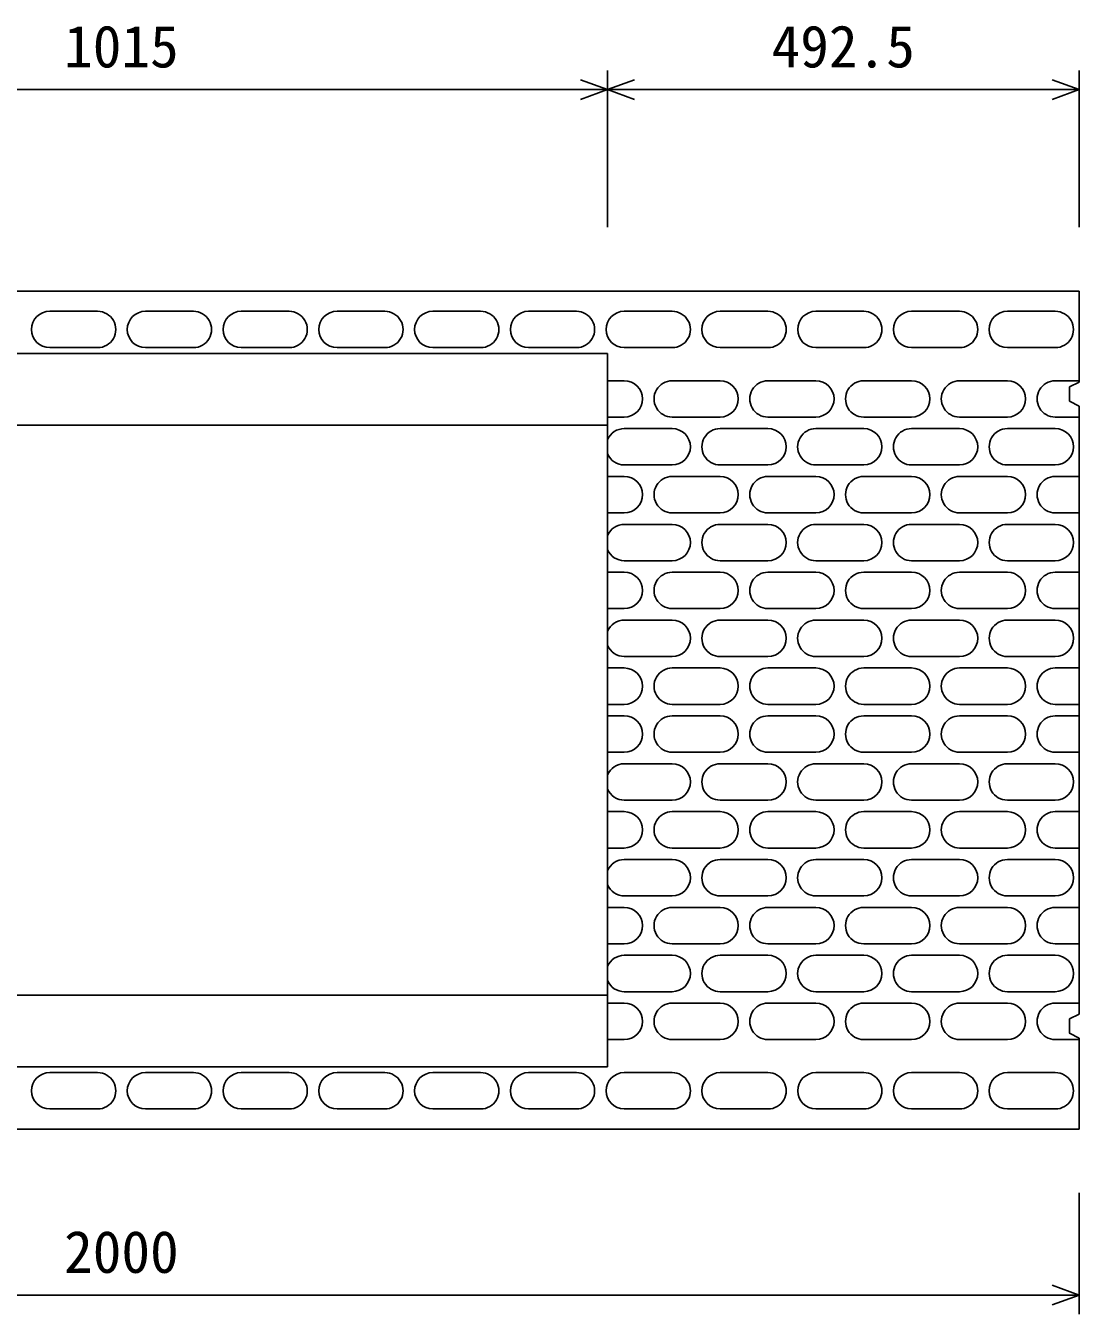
# Model space of a CAD drawing. Units: millimetres, scale not verified. Extents: x -16800 to 16800, y -5940 to 5940.
# Drawn here: x -8854 to -7754, y 2594 to 3939 of the extents above; entities that cross this region are included whole.
import ezdxf
from ezdxf.enums import TextEntityAlignment as Align

# ---------------------------------------------------------------- set-up
doc = ezdxf.new("R2010")
doc.units = ezdxf.units.MM
doc.header["$LTSCALE"] = 20
for name, color, linetype, lineweight in [('0-0_DIM', 7, 'Continuous', 25), ('0-2_HATCH', 6, 'Continuous', 25), ('0-5_OUTLINE', 3, 'Continuous', 25)]:
    doc.layers.add(name, color=color, linetype=linetype, lineweight=lineweight)
doc.styles.add('ＭＳ ゴシック', font='')
doc.styles.get('ＭＳ ゴシック').set_extended_font_data('MS Gothic')

msp = doc.modelspace()

# ---------------------------------------------------------------- linework, layer by layer
at = {"layer": '0-0_DIM'}
for p, q in [((-8246.33, 3892.7), (-8246.33, 3728.94)), ((-7753.82, 3892.7), (-7753.82, 3728.94)), ((-8274.52, 3882.96), (-8246.33, 3872.7)), ((-8246.33, 3872.7), (-8218.14, 3882.96)), ((-7782.02, 3882.96), (-7753.82, 3872.7)), ((-8246.33, 3872.7), (-9261.32, 3872.7)), ((-8246.33, 3872.7), (-8274.52, 3862.44)), ((-8246.33, 3872.7), (-7753.82, 3872.7)), ((-8218.14, 3862.44), (-8246.33, 3872.7)), ((-7753.82, 3872.7), (-7782.02, 3862.44)), ((-7753.82, 2593.94), (-7753.82, 2720.61)), ((-7782.02, 2624.2), (-7753.82, 2613.94)), ((-9753.83, 2613.94), (-7753.82, 2613.94)), ((-7753.82, 2613.94), (-7782.02, 2603.68))]:
    msp.add_line(p, q, dxfattribs=at)
at = {"layer": '0-2_HATCH'}
for p, q in [((-8778.83, 3641.27), (-8828.82, 3641.27)), ((-8678.83, 3641.27), (-8728.82, 3641.27)), ((-8578.83, 3641.27), (-8628.82, 3641.27)), ((-8478.83, 3641.27), (-8528.82, 3641.27)), ((-8378.83, 3641.27), (-8428.82, 3641.27)), ((-8278.83, 3641.27), (-8328.82, 3641.27)), ((-8178.83, 3641.27), (-8228.82, 3641.27)), ((-8078.83, 3641.27), (-8128.82, 3641.27)), ((-7978.83, 3641.27), (-8028.82, 3641.27)), ((-7878.83, 3641.27), (-7928.82, 3641.27)), ((-7778.83, 3641.27), (-7828.82, 3641.27)), ((-8828.82, 3603.27), (-8778.83, 3603.27)), ((-8728.82, 3603.27), (-8678.83, 3603.27)), ((-8628.82, 3603.27), (-8578.83, 3603.27)), ((-8528.82, 3603.27), (-8478.83, 3603.27)), ((-8428.82, 3603.27), (-8378.83, 3603.27)), ((-8328.82, 3603.27), (-8278.83, 3603.27)), ((-8228.82, 3603.27), (-8178.83, 3603.27)), ((-8128.82, 3603.27), (-8078.83, 3603.27)), ((-8028.82, 3603.27), (-7978.83, 3603.27)), ((-7928.82, 3603.27), (-7878.83, 3603.27)), ((-7828.82, 3603.27), (-7778.83, 3603.27)), ((-8246.33, 3568.77), (-8228.83, 3568.77)), ((-8178.83, 3568.77), (-8128.83, 3568.77)), ((-8078.83, 3568.77), (-8028.83, 3568.77)), ((-7978.83, 3568.77), (-7928.83, 3568.77)), ((-7878.83, 3568.77), (-7828.83, 3568.77)), ((-7778.83, 3568.77), (-7753.83, 3568.77)), ((-8228.83, 3530.77), (-8246.33, 3530.77)), ((-8128.83, 3530.77), (-8178.83, 3530.77)), ((-8028.83, 3530.77), (-8078.83, 3530.77)), ((-7928.83, 3530.77), (-7978.83, 3530.77)), ((-7828.83, 3530.77), (-7878.83, 3530.77)), ((-7753.83, 3530.77), (-7778.83, 3530.77)), ((-8228.83, 3518.77), (-8178.83, 3518.77)), ((-8128.83, 3518.77), (-8078.83, 3518.77)), ((-8028.83, 3518.77), (-7978.83, 3518.77)), ((-7928.83, 3518.77), (-7878.83, 3518.77)), ((-7828.83, 3518.77), (-7778.83, 3518.77)), ((-8178.83, 3480.77), (-8228.83, 3480.77)), ((-8078.83, 3480.77), (-8128.83, 3480.77)), ((-7978.83, 3480.77), (-8028.83, 3480.77)), ((-7878.83, 3480.77), (-7928.83, 3480.77)), ((-7778.83, 3480.77), (-7828.83, 3480.77)), ((-8246.33, 3468.77), (-8228.83, 3468.77)), ((-8178.83, 3468.77), (-8128.83, 3468.77)), ((-8078.83, 3468.77), (-8028.83, 3468.77)), ((-7978.83, 3468.77), (-7928.83, 3468.77)), ((-7878.83, 3468.77), (-7828.83, 3468.77)), ((-7778.83, 3468.77), (-7753.83, 3468.77)), ((-8228.83, 3430.77), (-8246.33, 3430.77)), ((-8228.83, 3418.77), (-8178.83, 3418.77)), ((-8128.83, 3430.77), (-8178.83, 3430.77)), ((-8128.83, 3418.77), (-8078.83, 3418.77)), ((-8028.83, 3430.77), (-8078.83, 3430.77)), ((-8028.83, 3418.77), (-7978.83, 3418.77)), ((-7928.83, 3430.77), (-7978.83, 3430.77)), ((-7928.83, 3418.77), (-7878.83, 3418.77)), ((-7828.83, 3430.77), (-7878.83, 3430.77)), ((-7828.83, 3418.77), (-7778.83, 3418.77)), ((-7753.83, 3430.77), (-7778.83, 3430.77)), ((-8178.83, 3380.77), (-8228.83, 3380.77)), ((-8078.83, 3380.77), (-8128.83, 3380.77)), ((-7978.83, 3380.77), (-8028.83, 3380.77)), ((-7878.83, 3380.77), (-7928.83, 3380.77)), ((-7778.83, 3380.77), (-7828.83, 3380.77)), ((-8246.33, 3368.77), (-8228.83, 3368.77)), ((-8178.83, 3368.77), (-8128.83, 3368.77)), ((-8078.83, 3368.77), (-8028.83, 3368.77)), ((-7978.83, 3368.77), (-7928.83, 3368.77)), ((-7878.83, 3368.77), (-7828.83, 3368.77)), ((-7778.83, 3368.77), (-7753.83, 3368.77)), ((-8228.83, 3330.77), (-8246.33, 3330.77)), ((-8128.83, 3330.77), (-8178.83, 3330.77)), ((-8028.83, 3330.77), (-8078.83, 3330.77)), ((-7928.83, 3330.77), (-7978.83, 3330.77)), ((-7828.83, 3330.77), (-7878.83, 3330.77)), ((-7753.83, 3330.77), (-7778.83, 3330.77)), ((-8228.83, 3318.77), (-8178.83, 3318.77)), ((-8128.83, 3318.77), (-8078.83, 3318.77)), ((-8028.83, 3318.77), (-7978.83, 3318.77)), ((-7928.83, 3318.77), (-7878.83, 3318.77)), ((-7828.83, 3318.77), (-7778.83, 3318.77)), ((-8178.83, 3280.77), (-8228.83, 3280.77)), ((-8078.83, 3280.77), (-8128.83, 3280.77)), ((-7978.83, 3280.77), (-8028.83, 3280.77)), ((-7878.83, 3280.77), (-7928.83, 3280.77)), ((-7778.83, 3280.77), (-7828.83, 3280.77)), ((-8246.33, 3268.77), (-8228.83, 3268.77)), ((-8178.83, 3268.77), (-8128.83, 3268.77)), ((-8078.83, 3268.77), (-8028.83, 3268.77)), ((-7978.83, 3268.77), (-7928.83, 3268.77)), ((-7878.83, 3268.77), (-7828.83, 3268.77)), ((-7778.83, 3268.77), (-7753.83, 3268.77)), ((-8228.83, 3230.77), (-8246.33, 3230.77)), ((-8128.83, 3230.77), (-8178.83, 3230.77)), ((-8028.83, 3230.77), (-8078.83, 3230.77)), ((-7928.83, 3230.77), (-7978.83, 3230.77)), ((-7828.83, 3230.77), (-7878.83, 3230.77)), ((-7753.83, 3230.77), (-7778.83, 3230.77)), ((-8228.83, 3218.77), (-8246.33, 3218.77)), ((-8128.83, 3218.77), (-8178.83, 3218.77)), ((-8028.83, 3218.77), (-8078.83, 3218.77)), ((-7928.83, 3218.77), (-7978.83, 3218.77)), ((-7828.83, 3218.77), (-7878.83, 3218.77)), ((-7753.83, 3218.77), (-7778.83, 3218.77)), ((-8246.33, 3180.77), (-8228.83, 3180.77)), ((-8178.83, 3180.77), (-8128.83, 3180.77)), ((-8078.83, 3180.77), (-8028.83, 3180.77)), ((-7978.83, 3180.77), (-7928.83, 3180.77)), ((-7878.83, 3180.77), (-7828.83, 3180.77)), ((-7778.83, 3180.77), (-7753.83, 3180.77)), ((-8178.83, 3168.77), (-8228.83, 3168.77)), ((-8078.83, 3168.77), (-8128.83, 3168.77)), ((-7978.83, 3168.77), (-8028.83, 3168.77)), ((-7878.83, 3168.77), (-7928.83, 3168.77)), ((-7778.83, 3168.77), (-7828.83, 3168.77)), ((-8228.83, 3130.77), (-8178.83, 3130.77)), ((-8128.83, 3130.77), (-8078.83, 3130.77)), ((-8028.83, 3130.77), (-7978.83, 3130.77)), ((-7928.83, 3130.77), (-7878.83, 3130.77)), ((-7828.83, 3130.77), (-7778.83, 3130.77)), ((-8228.83, 3118.77), (-8246.33, 3118.77)), ((-8128.83, 3118.77), (-8178.83, 3118.77)), ((-8028.83, 3118.77), (-8078.83, 3118.77)), ((-7928.83, 3118.77), (-7978.83, 3118.77)), ((-7828.83, 3118.77), (-7878.83, 3118.77)), ((-7753.83, 3118.77), (-7778.83, 3118.77)), ((-8246.33, 3080.77), (-8228.83, 3080.77)), ((-8178.83, 3068.77), (-8228.83, 3068.77)), ((-8178.83, 3080.77), (-8128.83, 3080.77)), ((-8078.83, 3068.77), (-8128.83, 3068.77)), ((-8078.83, 3080.77), (-8028.83, 3080.77)), ((-7978.83, 3068.77), (-8028.83, 3068.77)), ((-7978.83, 3080.77), (-7928.83, 3080.77)), ((-7878.83, 3068.77), (-7928.83, 3068.77)), ((-7878.83, 3080.77), (-7828.83, 3080.77)), ((-7778.83, 3068.77), (-7828.83, 3068.77)), ((-7778.83, 3080.77), (-7753.83, 3080.77)), ((-8228.83, 3030.77), (-8178.83, 3030.77)), ((-8128.83, 3030.77), (-8078.83, 3030.77)), ((-8028.83, 3030.77), (-7978.83, 3030.77)), ((-7928.83, 3030.77), (-7878.83, 3030.77)), ((-7828.83, 3030.77), (-7778.83, 3030.77)), ((-8228.83, 3018.77), (-8246.33, 3018.77)), ((-8128.83, 3018.77), (-8178.83, 3018.77)), ((-8028.83, 3018.77), (-8078.83, 3018.77)), ((-7928.83, 3018.77), (-7978.83, 3018.77)), ((-7828.83, 3018.77), (-7878.83, 3018.77)), ((-7753.83, 3018.77), (-7778.83, 3018.77)), ((-8246.33, 2980.77), (-8228.83, 2980.77)), ((-8178.83, 2980.77), (-8128.83, 2980.77)), ((-8078.83, 2980.77), (-8028.83, 2980.77)), ((-7978.83, 2980.77), (-7928.83, 2980.77)), ((-7878.83, 2980.77), (-7828.83, 2980.77)), ((-7778.83, 2980.77), (-7753.83, 2980.77)), ((-8178.83, 2968.77), (-8228.83, 2968.77)), ((-8078.83, 2968.77), (-8128.83, 2968.77)), ((-7978.83, 2968.77), (-8028.83, 2968.77)), ((-7878.83, 2968.77), (-7928.83, 2968.77)), ((-7778.83, 2968.77), (-7828.83, 2968.77)), ((-8228.83, 2930.77), (-8178.83, 2930.77)), ((-8128.83, 2930.77), (-8078.83, 2930.77)), ((-8028.83, 2930.77), (-7978.83, 2930.77)), ((-7928.83, 2930.77), (-7878.83, 2930.77)), ((-7828.83, 2930.77), (-7778.83, 2930.77)), ((-8228.83, 2918.77), (-8246.33, 2918.77)), ((-8128.83, 2918.77), (-8178.83, 2918.77)), ((-8028.83, 2918.77), (-8078.83, 2918.77)), ((-7928.83, 2918.77), (-7978.83, 2918.77)), ((-7828.83, 2918.77), (-7878.83, 2918.77)), ((-7753.83, 2918.77), (-7778.83, 2918.77)), ((-8246.33, 2880.77), (-8228.83, 2880.77)), ((-8178.83, 2880.77), (-8128.83, 2880.77)), ((-8078.83, 2880.77), (-8028.83, 2880.77)), ((-7978.83, 2880.77), (-7928.83, 2880.77)), ((-7878.83, 2880.77), (-7828.83, 2880.77)), ((-7778.83, 2880.77), (-7753.83, 2880.77)), ((-8828.82, 2846.27), (-8778.83, 2846.27)), ((-8728.82, 2846.27), (-8678.83, 2846.27)), ((-8628.82, 2846.27), (-8578.83, 2846.27)), ((-8528.82, 2846.27), (-8478.83, 2846.27)), ((-8428.82, 2846.27), (-8378.83, 2846.27)), ((-8328.82, 2846.27), (-8278.83, 2846.27)), ((-8228.82, 2846.27), (-8178.83, 2846.27)), ((-8128.82, 2846.27), (-8078.83, 2846.27)), ((-8028.82, 2846.27), (-7978.83, 2846.27)), ((-7928.82, 2846.27), (-7878.83, 2846.27)), ((-7828.82, 2846.27), (-7778.83, 2846.27)), ((-8778.83, 2808.27), (-8828.82, 2808.27)), ((-8678.83, 2808.27), (-8728.82, 2808.27)), ((-8578.83, 2808.27), (-8628.82, 2808.27)), ((-8478.83, 2808.27), (-8528.82, 2808.27)), ((-8378.83, 2808.27), (-8428.82, 2808.27)), ((-8278.83, 2808.27), (-8328.82, 2808.27)), ((-8178.83, 2808.27), (-8228.82, 2808.27)), ((-8078.83, 2808.27), (-8128.82, 2808.27)), ((-7978.83, 2808.27), (-8028.82, 2808.27)), ((-7878.83, 2808.27), (-7928.82, 2808.27)), ((-7778.83, 2808.27), (-7828.82, 2808.27))]:
    msp.add_line(p, q, dxfattribs=at)
for centre, start, end in [((-8828.82, 3622.27), 90.00002, 270), ((-8778.83, 3622.27), 270, 90.00002), ((-8728.82, 3622.27), 90.00002, 270), ((-8678.83, 3622.27), 270, 90.00002), ((-8628.82, 3622.27), 90.00002, 270), ((-8578.83, 3622.27), 270, 90.00002), ((-8528.82, 3622.27), 90.00002, 270), ((-8478.83, 3622.27), 270, 90.00002), ((-8428.82, 3622.27), 90.00002, 270), ((-8378.83, 3622.27), 270, 90.00002), ((-8328.82, 3622.27), 90.00002, 270), ((-8278.83, 3622.27), 270, 90.00002), ((-8228.82, 3622.27), 90.00002, 270), ((-8178.83, 3622.27), 270, 90.00002), ((-8128.82, 3622.27), 90.00002, 270), ((-8078.83, 3622.27), 270, 90.00002), ((-8028.82, 3622.27), 90.00002, 270), ((-7978.83, 3622.27), 270, 90.00002), ((-7928.82, 3622.27), 90.00002, 270), ((-7878.83, 3622.27), 270, 90.00002), ((-7828.82, 3622.27), 90.00002, 270), ((-7778.83, 3622.27), 270, 90.00002), ((-8228.83, 3549.77), 270, 89.99996), ((-8178.83, 3549.77), 89.99999, 270), ((-8128.83, 3549.77), 270, 89.99996), ((-8078.83, 3549.77), 89.99999, 270), ((-8028.83, 3549.77), 270, 89.99996), ((-7978.83, 3549.77), 89.99999, 270), ((-7928.83, 3549.77), 270, 89.99996), ((-7878.83, 3549.77), 89.99999, 270), ((-7828.83, 3549.77), 270, 89.99996), ((-7778.83, 3549.77), 89.99999, 270), ((-8228.83, 3499.77), 89.57783, 157.08773), ((-8178.83, 3499.77), 270, 89.99996), ((-8128.83, 3499.77), 89.99999, 270), ((-8078.83, 3499.77), 270, 89.99996), ((-8028.83, 3499.77), 89.99999, 270), ((-7978.83, 3499.77), 270, 89.99996), ((-7928.83, 3499.77), 89.99999, 270), ((-7878.83, 3499.77), 270, 89.99996), ((-7828.83, 3499.77), 89.99999, 270), ((-7778.83, 3499.77), 270, 89.99996), ((-8228.83, 3499.77), 202.91227, 270), ((-8228.83, 3449.77), 270, 89.99996), ((-8178.83, 3449.77), 89.99999, 270), ((-8128.83, 3449.77), 270, 89.99996), ((-8078.83, 3449.77), 89.99999, 270), ((-8028.83, 3449.77), 270, 89.99996), ((-7978.83, 3449.77), 89.99999, 270), ((-7928.83, 3449.77), 270, 89.99996), ((-7878.83, 3449.77), 89.99999, 270), ((-7828.83, 3449.77), 270, 89.99996), ((-7778.83, 3449.77), 89.99999, 270), ((-8228.83, 3399.77), 89.57783, 157.08773), ((-8178.83, 3399.77), 270, 89.99996), ((-8128.83, 3399.77), 89.99999, 270), ((-8078.83, 3399.77), 270, 89.99996), ((-8028.83, 3399.77), 89.99999, 270), ((-7978.83, 3399.77), 270, 89.99996), ((-7928.83, 3399.77), 89.99999, 270), ((-7878.83, 3399.77), 270, 89.99996), ((-7828.83, 3399.77), 89.99999, 270), ((-7778.83, 3399.77), 270, 89.99996), ((-8228.83, 3399.77), 202.91227, 270), ((-8228.83, 3349.77), 270, 89.99996), ((-8178.83, 3349.77), 89.99999, 270), ((-8128.83, 3349.77), 270, 89.99996), ((-8078.83, 3349.77), 89.99999, 270), ((-8028.83, 3349.77), 270, 89.99996), ((-7978.83, 3349.77), 89.99999, 270), ((-7928.83, 3349.77), 270, 89.99996), ((-7878.83, 3349.77), 89.99999, 270), ((-7828.83, 3349.77), 270, 89.99996), ((-7778.83, 3349.77), 89.99999, 270), ((-8228.83, 3299.77), 89.57783, 157.08773), ((-8178.83, 3299.77), 270, 89.99996), ((-8128.83, 3299.77), 89.99999, 270), ((-8078.83, 3299.77), 270, 89.99996), ((-8028.83, 3299.77), 89.99999, 270), ((-7978.83, 3299.77), 270, 89.99996), ((-7928.83, 3299.77), 89.99999, 270), ((-7878.83, 3299.77), 270, 89.99996), ((-7828.83, 3299.77), 89.99999, 270), ((-7778.83, 3299.77), 270, 89.99996), ((-8228.83, 3299.77), 202.91227, 270), ((-8228.83, 3249.78), 270, 89.99996), ((-8178.83, 3249.78), 89.99999, 270), ((-8128.83, 3249.78), 270, 89.99996), ((-8078.83, 3249.78), 89.99999, 270), ((-8028.83, 3249.78), 270, 89.99996), ((-7978.83, 3249.78), 89.99999, 270), ((-7928.83, 3249.78), 270, 89.99996), ((-7878.83, 3249.78), 89.99999, 270), ((-7828.83, 3249.78), 270, 89.99996), ((-7778.83, 3249.78), 89.99999, 270), ((-8228.83, 3199.77), 270.00003, 89.99996), ((-8178.83, 3199.77), 89.99999, 270.00003), ((-8128.83, 3199.77), 270.00003, 89.99996), ((-8078.83, 3199.77), 89.99999, 270.00003), ((-8028.83, 3199.77), 270.00003, 89.99996), ((-7978.83, 3199.77), 89.99999, 270.00003), ((-7928.83, 3199.77), 270.00003, 89.99996), ((-7878.83, 3199.77), 89.99999, 270.00003), ((-7828.83, 3199.77), 270.00003, 89.99996), ((-7778.83, 3199.77), 89.99999, 270.00003), ((-8228.83, 3149.77), 89.99999, 157.08773), ((-8178.83, 3149.77), 270.00003, 89.99996), ((-8128.83, 3149.77), 89.99999, 270.00003), ((-8078.83, 3149.77), 270.00003, 89.99996), ((-8028.83, 3149.77), 89.99999, 270.00003), ((-7978.83, 3149.77), 270.00003, 89.99996), ((-7928.83, 3149.77), 89.99999, 270.00003), ((-7878.83, 3149.77), 270.00003, 89.99996), ((-7828.83, 3149.77), 89.99999, 270.00003), ((-7778.83, 3149.77), 270.00003, 89.99996), ((-8228.83, 3149.77), 202.91227, 270.42219), ((-8228.83, 3099.77), 270.00003, 89.99996), ((-8178.83, 3099.77), 89.99999, 270.00003), ((-8128.83, 3099.77), 270.00003, 89.99996), ((-8078.83, 3099.77), 89.99999, 270.00003), ((-8028.83, 3099.77), 270.00003, 89.99996), ((-7978.83, 3099.77), 89.99999, 270.00003), ((-7928.83, 3099.77), 270.00003, 89.99996), ((-7878.83, 3099.77), 89.99999, 270.00003), ((-7828.83, 3099.77), 270.00003, 89.99996), ((-7778.83, 3099.77), 89.99999, 270.00003), ((-8228.83, 3049.77), 89.99999, 157.08773), ((-8178.83, 3049.77), 270.00003, 89.99996), ((-8128.83, 3049.77), 89.99999, 270.00003), ((-8078.83, 3049.77), 270.00003, 89.99996), ((-8028.83, 3049.77), 89.99999, 270.00003), ((-7978.83, 3049.77), 270.00003, 89.99996), ((-7928.83, 3049.77), 89.99999, 270.00003), ((-7878.83, 3049.77), 270.00003, 89.99996), ((-7828.83, 3049.77), 89.99999, 270.00003), ((-7778.83, 3049.77), 270.00003, 89.99996), ((-8228.83, 3049.77), 202.91227, 270.42219), ((-8228.83, 2999.77), 270.00003, 89.99996), ((-8178.83, 2999.77), 89.99999, 270.00003), ((-8128.83, 2999.77), 270.00003, 89.99996), ((-8078.83, 2999.77), 89.99999, 270.00003), ((-8028.83, 2999.77), 270.00003, 89.99996), ((-7978.83, 2999.77), 89.99999, 270.00003), ((-7928.83, 2999.77), 270.00003, 89.99996), ((-7878.83, 2999.77), 89.99999, 270.00003), ((-7828.83, 2999.77), 270.00003, 89.99996), ((-7778.83, 2999.77), 89.99999, 270.00003), ((-8228.83, 2949.77), 89.99999, 157.08773), ((-8178.83, 2949.77), 270.00003, 89.99996), ((-8128.83, 2949.77), 89.99999, 270.00003), ((-8078.83, 2949.77), 270.00003, 89.99996), ((-8028.83, 2949.77), 89.99999, 270.00003), ((-7978.83, 2949.77), 270.00003, 89.99996), ((-7928.83, 2949.77), 89.99999, 270.00003), ((-7878.83, 2949.77), 270.00003, 89.99996), ((-7828.83, 2949.77), 89.99999, 270.00003), ((-7778.83, 2949.77), 270.00003, 89.99996), ((-8228.83, 2949.77), 202.91227, 270.42219), ((-8228.83, 2899.77), 270.00003, 89.99996), ((-8178.83, 2899.77), 89.99999, 270.00003), ((-8128.83, 2899.77), 270.00003, 89.99996), ((-8078.83, 2899.77), 89.99999, 270.00003), ((-8028.83, 2899.77), 270.00003, 89.99996), ((-7978.83, 2899.77), 89.99999, 270.00003), ((-7928.83, 2899.77), 270.00003, 89.99996), ((-7878.83, 2899.77), 89.99999, 270.00003), ((-7828.83, 2899.77), 270.00003, 89.99996), ((-7778.83, 2899.77), 89.99999, 270.00003), ((-8828.82, 2827.27), 90.00002, 269.99997), ((-8778.83, 2827.27), 270, 90.00002), ((-8728.82, 2827.27), 90.00002, 269.99997), ((-8678.83, 2827.27), 270, 90.00002), ((-8628.82, 2827.27), 90.00002, 269.99997), ((-8578.83, 2827.27), 270, 90.00002), ((-8528.82, 2827.27), 90.00002, 269.99997), ((-8478.83, 2827.27), 270, 90.00002), ((-8428.82, 2827.27), 90.00002, 269.99997), ((-8378.83, 2827.27), 270, 90.00002), ((-8328.82, 2827.27), 90.00002, 269.99997), ((-8278.83, 2827.27), 270, 90.00002), ((-8228.82, 2827.27), 90.00002, 269.99997), ((-8178.83, 2827.27), 270, 90.00002), ((-8128.82, 2827.27), 90.00002, 269.99997), ((-8078.83, 2827.27), 270, 90.00002), ((-8028.82, 2827.27), 90.00002, 269.99997), ((-7978.83, 2827.27), 270, 90.00002), ((-7928.82, 2827.27), 90.00002, 269.99997), ((-7878.83, 2827.27), 270, 90.00002), ((-7828.82, 2827.27), 90.00002, 269.99997), ((-7778.83, 2827.27), 270, 90.00002)]:
    msp.add_arc(centre, 19, start, end, dxfattribs=at)
at = {"layer": '0-5_OUTLINE'}
for p, q in [((-9753.83, 3662.27), (-7753.83, 3662.27)), ((-7753.83, 3662.27), (-7753.83, 3567.27)), ((-9261.32, 3597.27), (-8246.33, 3597.27)), ((-8246.33, 3597.27), (-8246.33, 2852.27)), ((-7753.83, 3567.27), (-7763.83, 3562.27)), ((-7763.83, 3562.27), (-7763.83, 3547.27)), ((-7763.83, 3547.27), (-7753.83, 3542.27)), ((-7753.83, 3542.27), (-7753.83, 2907.27)), ((-9261.32, 3522.27), (-8246.33, 3522.27)), ((-9261.32, 2927.27), (-8246.33, 2927.27)), ((-7763.83, 2902.27), (-7753.83, 2907.27)), ((-7753.83, 2882.27), (-7753.83, 2787.27)), ((-9261.32, 2852.27), (-8246.33, 2852.27)), ((-9753.83, 2787.27), (-7753.83, 2787.27))]:
    msp.add_line(p, q, dxfattribs=at)
msp.add_lwpolyline([(-7763.83, 2902.27), (-7763.83, 2887.27), (-7753.83, 2882.27)], dxfattribs=at)

# ---------------------------------------------------------------- texts
at = {"layer": '0-0_DIM', "style": 'ＭＳ ゴシック'}
for s, p in [('1015', (-8813.82, 3882.7)), ('492.5', (-8075.08, 3882.7)), ('2000', (-8813.83, 2623.94))]:
    msp.add_text(s, height=43.99, dxfattribs=at).set_placement(p, align=Align.BOTTOM_LEFT)

doc.saveas('drawing.dxf')
